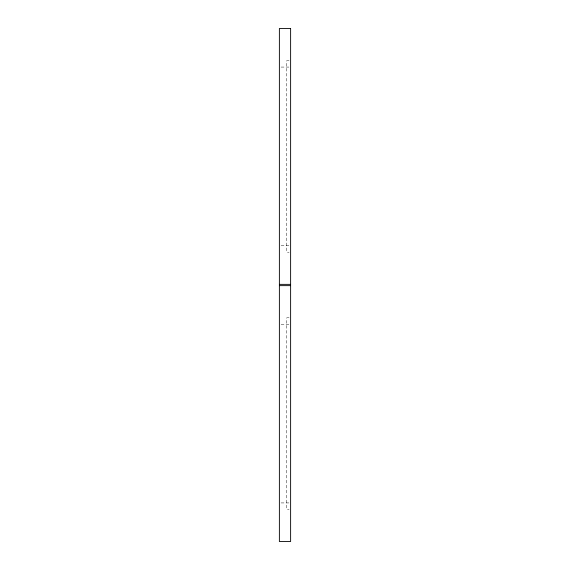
<?xml version="1.0" encoding="UTF-8"?>
<svg xmlns="http://www.w3.org/2000/svg" width="570" height="570" viewBox="0 0 570 570"><rect width="100%" height="100%" fill="white"/><g stroke="black" fill="none" stroke-linecap="round" stroke-linejoin="round"><path stroke-width="0.43" stroke-dasharray="2.85 2.14" d="M289.083 60.641L286.767 60.641L286.767 252.211L289.083 252.211M281.103 67.075L288.897 67.075M281.103 245.784L288.897 245.784M289.083 317.789L286.767 317.789L286.767 509.359L289.083 509.359M281.103 324.216L288.897 324.216M281.103 502.925L288.897 502.925"/><path stroke-width="0.85" d="M279.378 284.359L290.622 284.359M279.378 285.641L290.622 285.641M290.622 28.5L279.378 28.5L279.378 541.5L290.622 541.5L290.622 28.5"/></g></svg>
